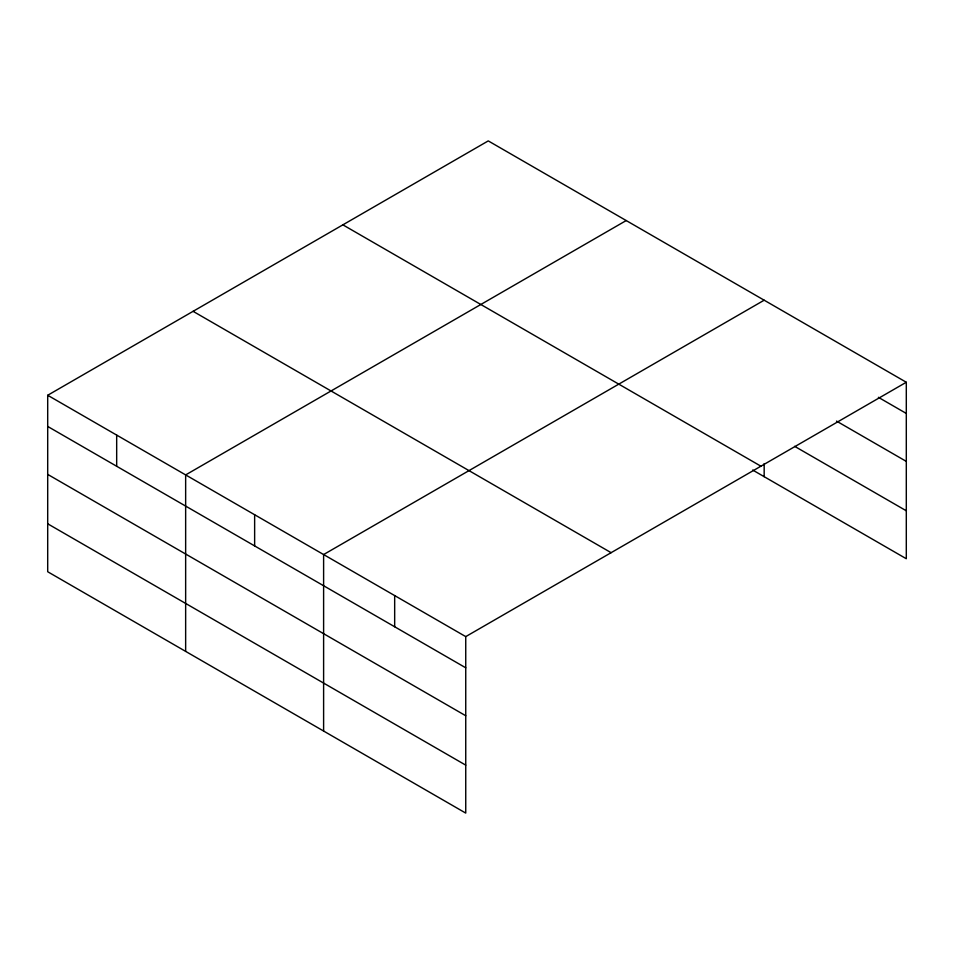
<?xml version="1.0" encoding="UTF-8"?>
<svg xmlns="http://www.w3.org/2000/svg" width="954" height="954" viewBox="0 0 954 954"><rect width="100%" height="100%" fill="white"/><g stroke="black" fill="none" stroke-linecap="round" stroke-linejoin="round"><path stroke-width="1.43" d="M906.3 382.256L488.257 140.906L47.7 395.266L47.7 571.744L465.743 813.094L465.743 636.616L906.3 382.256L906.3 558.734L752.67 470.036M626.218 220.553L185.648 474.913L185.648 651.391M764.166 300.2L323.609 554.56L323.609 731.038M878.384 397.317L906.3 413.44M836.503 421.096L906.3 461.39M794.622 446.317L906.3 510.784M342.88 224.846L760.91 466.196M193.09 311.326L611.12 552.676M47.7 395.266L465.743 636.616M47.7 426.438L465.743 667.8M47.7 474.388L465.743 715.739M47.7 523.794L465.743 765.144M764.166 463.596L764.166 476.678M394.67 595.582L394.67 626.766M254.635 514.731L254.635 545.915M116.674 435.084L116.674 466.267"/></g></svg>
